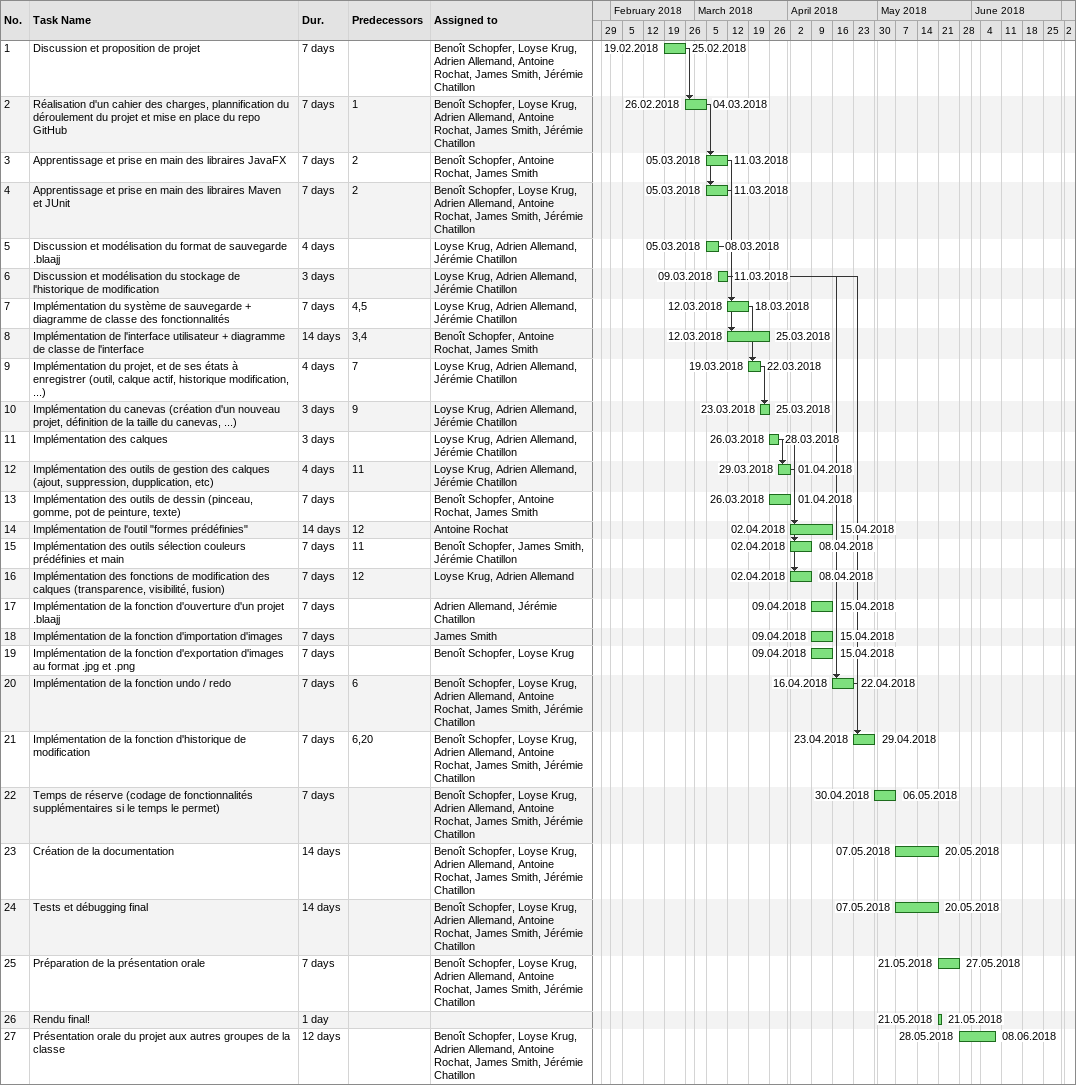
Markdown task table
| ID | Task | Duration | Start | Finish | Predecessors | Resources |
|---|---|---|---|---|---|---|
| 1 | Discussion et proposition de projet | 7d | 2018-02-19 | 2018-02-25 |  | Benoît Schopfer, Loyse Krug, Adrien Allemand, Antoine Rochat, James Smith, Jérémie Chatillon |
| 2 | Réalisation d'un cahier des charges, plannification du déroulement du projet et mise en place du repo GitHub | 7d | 2018-02-26 | 2018-03-04 | 1 | Benoît Schopfer, Loyse Krug, Adrien Allemand, Antoine Rochat, James Smith, Jérémie Chatillon |
| 3 | Apprentissage et prise en main des libraires JavaFX | 7d | 2018-03-05 | 2018-03-11 | 2 | Benoît Schopfer, Antoine Rochat, James Smith |
| 4 | Apprentissage et prise en main des libraires Maven et JUnit | 7d | 2018-03-05 | 2018-03-11 | 2 | Benoît Schopfer, Loyse Krug, Adrien Allemand, Antoine Rochat, James Smith, Jérémie Chatillon |
| 5 | Discussion et modélisation du format de sauvegarde .blaajj | 4d | 2018-03-05 | 2018-03-08 |  | Loyse Krug, Adrien Allemand, Jérémie Chatillon |
| 6 | Discussion et modélisation du stockage de l'historique de modification | 3d | 2018-03-09 | 2018-03-11 |  | Loyse Krug, Adrien Allemand, Jérémie Chatillon |
| 7 | Implémentation du système de sauvegarde + diagramme de classe des fonctionnalités | 7d | 2018-03-12 | 2018-03-18 | 4, 5 | Loyse Krug, Adrien Allemand, Jérémie Chatillon |
| 8 | Implémentation de l'interface utilisateur + diagramme de classe de l'interface | 14d | 2018-03-12 | 2018-03-25 | 3, 4 | Benoît Schopfer, Antoine Rochat, James Smith |
| 9 | Implémentation du projet, et de ses états à enregistrer (outil, calque actif, historique modification, ...) | 4d | 2018-03-19 | 2018-03-22 | 7 | Loyse Krug, Adrien Allemand, Jérémie Chatillon |
| 10 | Implémentation du canevas (création d'un nouveau projet, définition de la taille du canevas, ...) | 3d | 2018-03-23 | 2018-03-25 | 9 | Loyse Krug, Adrien Allemand, Jérémie Chatillon |
| 11 | Implémentation des calques | 3d | 2018-03-26 | 2018-03-28 |  | Loyse Krug, Adrien Allemand, Jérémie Chatillon |
| 12 | Implémentation des outils de gestion des calques (ajout, suppression, dupplication, etc) | 4d | 2018-03-29 | 2018-04-01 | 11 | Loyse Krug, Adrien Allemand, Jérémie Chatillon |
| 13 | Implémentation des outils de dessin (pinceau, gomme, pot de peinture, texte) | 7d | 2018-03-26 | 2018-04-01 |  | Benoît Schopfer, Antoine Rochat, James Smith |
| 14 | Implémentation de l'outil "formes prédéfinies" | 14d | 2018-04-02 | 2018-04-15 | 12 | Antoine Rochat |
| 15 | Implémentation des outils sélection couleurs prédéfinies et main | 7d | 2018-04-02 | 2018-04-08 | 11 | Benoît Schopfer, James Smith, Jérémie Chatillon |
| 16 | Implémentation des fonctions de modification des calques (transparence, visibilité, fusion) | 7d | 2018-04-02 | 2018-04-08 | 12 | Loyse Krug, Adrien Allemand |
| 17 | Implémentation de la fonction d'ouverture d'un projet .blaajj | 7d | 2018-04-09 | 2018-04-15 |  | Adrien Allemand, Jérémie Chatillon |
| 18 | Implémentation de la fonction d'importation d'images | 7d | 2018-04-09 | 2018-04-15 |  | James Smith |
| 19 | Implémentation de la fonction d'exportation d'images au format .jpg et .png | 7d | 2018-04-09 | 2018-04-15 |  | Benoît Schopfer, Loyse Krug |
| 20 | Implémentation de la fonction undo / redo | 7d | 2018-04-16 | 2018-04-22 | 6 | Benoît Schopfer, Loyse Krug, Adrien Allemand, Antoine Rochat, James Smith, Jérémie Chatillon |
| 21 | Implémentation de la fonction d'historique de modification | 7d | 2018-04-23 | 2018-04-29 | 6, 20 | Benoît Schopfer, Loyse Krug, Adrien Allemand, Antoine Rochat, James Smith, Jérémie Chatillon |
| 22 | Temps de réserve (codage de fonctionnalités supplémentaires si le temps le permet) | 7d | 2018-04-30 | 2018-05-06 |  | Benoît Schopfer, Loyse Krug, Adrien Allemand, Antoine Rochat, James Smith, Jérémie Chatillon |
| 23 | Création de la documentation | 14d | 2018-05-07 | 2018-05-20 |  | Benoît Schopfer, Loyse Krug, Adrien Allemand, Antoine Rochat, James Smith, Jérémie Chatillon |
| 24 | Tests et débugging final | 14d | 2018-05-07 | 2018-05-20 |  | Benoît Schopfer, Loyse Krug, Adrien Allemand, Antoine Rochat, James Smith, Jérémie Chatillon |
| 25 | Préparation de la présentation orale | 7d | 2018-05-21 | 2018-05-27 |  | Benoît Schopfer, Loyse Krug, Adrien Allemand, Antoine Rochat, James Smith, Jérémie Chatillon |
| 26 | Rendu final! | 1d | 2018-05-21 | 2018-05-21 |  |  |
| 27 | Présentation orale du projet aux autres groupes de la classe | 12d | 2018-05-28 | 2018-06-08 |  | Benoît Schopfer, Loyse Krug, Adrien Allemand, Antoine Rochat, James Smith, Jérémie Chatillon |
